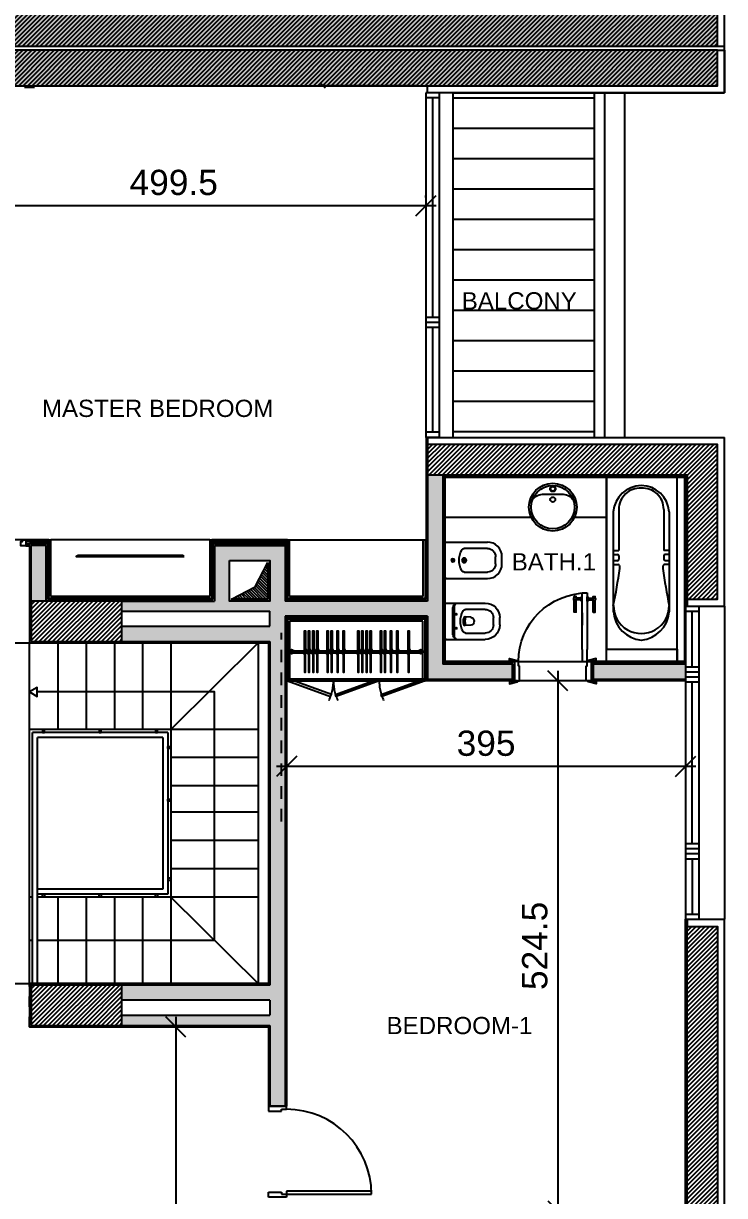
# Model space of a CAD drawing. Extents: x -1.7 to 43, y -165.8 to -101.1.
# Drawn here: x 34.97 to 41.91, y -151.18 to -139.58 of the extents above; entities that cross this region are included whole.
import ezdxf

# ---------------------------------------------------------------- set-up
doc = ezdxf.new("R2010")
doc.units = 0
doc.header["$MEASUREMENT"] = 0
doc.header["$PDMODE"] = 35
doc.header["$PDSIZE"] = 0.3
for name, pattern in [('HIDDEN', [0.375, 0.25, -0.125]), ('HIDDEN2', [0.1875, 0.125, -0.0625]), ('S-2ND-3RD-4-5-6TH$0$HIDDEN2', [0.1875, 0.125, -0.0625])]:
    doc.linetypes.add(name, pattern=pattern)
doc.layers.get('0').update_dxf_attribs({"linetype": 'CONTINUOUS'})
doc.layers.get('DEFPOINTS').update_dxf_attribs({"linetype": 'CONTINUOUS'})
for name, color, linetype in [('04', 4, 'CONTINUOUS'), ('60%', 7, 'CONTINUOUS'), ('A-ALU', 9, 'CONTINUOUS'), ('A-ANNO-DIM', 3, 'CONTINUOUS'), ('A-AREAS', 6, 'CONTINUOUS'), ('A-BALUST', 1, 'CONTINUOUS'), ('A-DOORS', 1, 'CONTINUOUS'), ('A-FC-PROJECTION', 8, 'HIDDEN2'), ('A-FLOR-PFIX', 61, 'CONTINUOUS'), ('A-FLOR-STRS-ARO', 1, 'CONTINUOUS'), ('A-HATCH-CONC', 8, 'CONTINUOUS'), ('A-PLASTER', 8, 'CONTINUOUS'), ('A-PORTE', 1, 'CONTINUOUS'), ('A-PROJ1H', 9, 'HIDDEN2'), ('A-PROJECTION', 9, 'CONTINUOUS'), ('a-revetement', 1, 'CONTINUOUS'), ('A-SANIT', 95, 'CONTINUOUS'), ('A-SECT-TILE', 12, 'CONTINUOUS'), ('a-shaft', 251, 'CONTINUOUS'), ('A-STAIR', 9, 'CONTINUOUS'), ('A-TILES', 137, 'CONTINUOUS'), ('A-WALL', 4, 'CONTINUOUS'), ('areaexe', 2, 'CONTINUOUS'), ('DA-FRN', 2, 'CONTINUOUS'), ('DA-FRN-CLOSET', 1, 'CONTINUOUS'), ('DA-PLAN-HAT', 21, 'CONTINUOUS'), ('DA-SAN', 4, 'CONTINUOUS'), ('HATCH', 8, 'CONTINUOUS'), ('PER-TEXT', 7, 'CONTINUOUS'), ('S-2ND-3RD-4-5-6TH$0$a-joint', 15, 'S-2ND-3RD-4-5-6TH$0$HIDDEN2'), ('S-2ND-3RD-4-5-6TH$0$A-SHAFT 2-3-4-5-6', 8, 'CONTINUOUS'), ('S-2ND-3RD-4-5-6TH$0$A-STR 2-3-4-5-6', 2, 'CONTINUOUS'), ('Sanitary', 4, 'CONTINUOUS'), ('WOOD PANELING', 1, 'CONTINUOUS')]:
    doc.layers.add(name, color=color, linetype=linetype)
doc.styles.add('A100-STEXT', font='ARIAL.TTF', dxfattribs={"height": 0.25})
doc.styles.add('HANA', font='ARIAL.TTF', dxfattribs={"oblique": 10, "height": 0.25})
doc.dimstyles.new('A100-DIM', dxfattribs={"dimtxt": 0.25, "dimasz": 0.2, "dimexe": 0.1, "dimexo": 0.3, "dimgap": 0.1, "dimtad": 1, "dimlfac": 100, "dimrnd": 0.5, "dimdsep": 46, "dimtxsty": 'A100-STEXT', "dimblk1": 'OBLIQUE', "dimblk2": 'OBLIQUE', "dimsah": 1, "dimcen": -0.05, "dimdle": 0.1, "dimclrd": 15, "dimclre": 15, "dimclrt": 256, "dimadec": 0, "dimazin": 0, "dimtfac": 0.28, "dimtix": 1, "dimtmove": 2, "dimatfit": 3, "dimldrblk": 'OBLIQUE', "dimfxl": 0, "dimtolj": 1, "dimarcsym": 0})
pattern_1 = [(45, (6e-11, -162.350143), (-0.022097087, 0.022097087), [])]
pattern_2 = [(45, (6e-11, -162.350143), (-0.022097087, 0.022097087), [])]

# ---------------------------------------------------------------- blocks, each defined once
blk = doc.blocks.new('_OBLIQUE')
at = {"color": 0, "linetype": 'ByBlock'}
blk.add_line((-0.5, -0.5), (0.5, 0.5), dxfattribs=at)
blk = doc.blocks.new('P90E18D')
at = {"layer": 'A-PORTE'}
for p, q in [((0, 0), (0.05, 0)), ((0, -0.18), (0, 0)), ((0.05, 0), (0.05, -0.13)), ((0.9, 0), (0.85, 0)), ((0.85, 0), (0.85, -0.13)), ((0.9, -0.18), (0.9, 0)), ((0.03, -0.18), (0, -0.18)), ((0.06, -0.18), (0.02, -0.18)), ((0.05, -0.13), (0.03, -0.13)), ((0.03, -0.13), (0.03, -0.18)), ((0.03, -0.18), (0.03, -1.02)), ((0.06, -1.02), (0.06, -0.18)), ((0.85, -0.13), (0.87, -0.13)), ((0.87, -0.13), (0.87, -0.18)), ((0.87, -0.18), (0.9, -0.18))]:
    blk.add_line(p, q, dxfattribs=at)
blk.add_arc((0.03, -0.18), 0.84, 270, 360, dxfattribs=at)
blk = doc.blocks.new('bathtub')
at = {"layer": 'A-SANIT'}
for p, q in [((-0.7, 0), (-0.7, 1.7)), ((0, 0), (0, 1.7)), ((-0.631, 1.359), (-0.631, 0.367)), ((-0.576, 1.383), (-0.576, 0.976)), ((-0.132, 1.382), (-0.132, 0.975)), ((-0.078, 1.359), (-0.078, 0.367)), ((-0.631, 0.976), (-0.576, 0.976)), ((-0.631, 0.937), (-0.592, 0.937)), ((-0.078, 0.975), (-0.132, 0.975)), ((-0.078, 0.936), (-0.117, 0.936)), ((-0.631, 0.875), (-0.592, 0.875)), ((-0.631, 0.836), (-0.585, 0.836)), ((-0.576, 0.921), (-0.576, 0.89)), ((-0.132, 0.921), (-0.132, 0.89)), ((-0.078, 0.835), (-0.123, 0.835)), ((-0.078, 0.874), (-0.117, 0.874))]:
    blk.add_line(p, q, dxfattribs=at)
blk.add_lwpolyline([(0, 1.7), (-0.7, 1.7), (-0.7, 0), (0, 0)], close=True, dxfattribs=at)
for centre, radius, start, end in [((-0.35, 1.336), 0.282, 90.8902, 175.4646), ((-0.366, 1.382), 0.21, 86.743, 180), ((-0.357, 1.338), 0.28, 4.283, 89.3622), ((-0.342, 1.382), 0.21, 0, 93.257), ((-0.592, 0.921), 0.0156, 0, 90), ((-0.117, 0.921), 0.0156, 90, 180), ((-0.592, 0.89), 0.0156, 270, 0), ((-0.585, 0.82), 0.0156, 23.3684, 90), ((-0.619, 0.806), 0.0526, 349.51, 23.3684), ((-0.089, 0.805), 0.0526, 156.6316, 190.49), ((-0.123, 0.82), 0.0156, 90, 156.6316), ((-0.117, 0.89), 0.0156, 180, 270), ((-5.562, 1.469), 5.039, 348.0986, 352.3207), ((4.853, 1.469), 5.039, 187.6793, 191.9014), ((-0.354, 0.43), 0.276, 180, 0), ((-0.324, 0.394), 0.307, 185.0523, 264.4541), ((-0.384, 0.394), 0.307, 275.5459, 354.9477)]:
    blk.add_arc(centre, radius, start, end, dxfattribs=at)
blk = doc.blocks.new('A$C45807027')
at = {"layer": 'A-DOORS'}
for p, q in [((0, 0.009), (-0.009, -0.019)), ((-0.009, 0.009), (0, -0.019)), ((0.19, 0.009), (0.199, -0.019)), ((0.199, 0.009), (0.19, -0.019)), ((0.68, 0.02), (0.8, 0.02)), ((0.68, 0), (0.68, 0.019)), ((0.8, -0.003), (0.8, 0.023)), ((0.8, 0.023), (0.805, 0.023)), ((0.815, 0.023), (0.82, 0.023)), ((0.82, -0.003), (0.82, 0.023)), ((0.82, 0.02), (0.834, 0.02)), ((0.835, 0), (0.835, 0.019)), ((0.19, -0.11), (0.19, -0.06)), ((0.19, -0.06), (0.31, -0.06)), ((0.31, -0.11), (0.19, -0.11)), ((0.75, -0.06), (0.31, -0.06)), ((0.31, -0.11), (0.75, -0.11)), ((0.673, -0.06), (0.55, -0.06)), ((0.673, -0.11), (0.55, -0.11)), ((0.68, 0), (0.8, 0)), ((0.87, -0.06), (0.75, -0.06)), ((0.75, -0.11), (0.87, -0.11)), ((0.79, -0.06), (0.79, -0.052)), ((0.79, -0.06), (0.83, -0.06)), ((0.79, -0.11), (0.79, -0.118)), ((0.79, -0.11), (0.83, -0.11)), ((0.792, -0.05), (0.828, -0.05)), ((0.8, -0.003), (0.802, -0.003)), ((0.802, -0.05), (0.802, -0.003)), ((0.817, -0.05), (0.817, -0.003)), ((0.817, -0.003), (0.82, -0.003)), ((0.82, 0), (0.834, 0)), ((0.83, -0.06), (0.83, -0.052)), ((0.83, -0.11), (0.83, -0.118)), ((0.87, -0.11), (0.87, -0.06)), ((0.68, -0.17), (0.68, -0.189)), ((0.68, -0.17), (0.8, -0.17)), ((0.68, -0.19), (0.8, -0.19)), ((0.792, -0.12), (0.828, -0.12)), ((0.8, -0.167), (0.8, -0.193)), ((0.8, -0.167), (0.802, -0.167)), ((0.8, -0.193), (0.805, -0.193)), ((0.802, -0.12), (0.802, -0.167)), ((0.815, -0.193), (0.82, -0.193)), ((0.817, -0.12), (0.817, -0.167)), ((0.817, -0.167), (0.82, -0.167)), ((0.82, -0.167), (0.82, -0.193)), ((0.82, -0.17), (0.834, -0.17)), ((0.82, -0.19), (0.834, -0.19)), ((0.835, -0.17), (0.835, -0.189)), ((0, -0.809), (-0.009, -0.781)), ((-0.009, -0.809), (0, -0.781)), ((0.19, -0.809), (0.199, -0.781)), ((0.199, -0.809), (0.19, -0.781))]:
    blk.add_line(p, q, dxfattribs=at)
at = {"layer": 'A-DOORS', "color": 8}
for p, q in [((0, -0.07), (0, -0.73)), ((0.19, -0.74), (0.19, -0.06))]:
    blk.add_line(p, q, dxfattribs=at)
at = {"layer": 'A-DOORS'}
for points in [[(0, 0.01), (0, 0.025), (-0.01, 0.025), (-0.01, 0.03), (-0.03, 0.03), (-0.01, -0.048, 0.381769), (-0.008, -0.05), (0, -0.05), (0, -0.02), (-0.01, -0.02), (-0.01, 0.01), (0, 0.01)], [(0.19, 0.01), (0.19, 0.025), (0.2, 0.025), (0.2, 0.03), (0.22, 0.03), (0.2, -0.048, -0.381769), (0.198, -0.05), (0.19, -0.05), (0.19, -0.02), (0.2, -0.02), (0.2, 0.01), (0.19, 0.01)], [(0, -0.81), (0, -0.825), (-0.01, -0.825), (-0.01, -0.83), (-0.03, -0.83), (-0.01, -0.752, -0.381769), (-0.008, -0.75), (0, -0.75), (0, -0.78), (-0.01, -0.78), (-0.01, -0.81), (0, -0.81)], [(0.19, -0.81), (0.19, -0.825), (0.2, -0.825), (0.2, -0.83), (0.22, -0.83), (0.2, -0.752, 0.381769), (0.198, -0.75), (0.19, -0.75), (0.19, -0.78), (0.2, -0.78), (0.2, -0.81), (0.19, -0.81)]]:
    blk.add_lwpolyline(points, format="xyb", dxfattribs=at)
for points in [[(0, 0.009), (0, -0.019), (-0.009, -0.019), (-0.009, 0.009)], [(0.19, 0.009), (0.19, -0.019), (0.199, -0.019), (0.199, 0.009)], [(0, -0.809), (0, -0.781), (-0.009, -0.781), (-0.009, -0.809)], [(0.19, -0.809), (0.19, -0.781), (0.199, -0.781), (0.199, -0.809)]]:
    blk.add_lwpolyline(points, close=True, dxfattribs=at)
for points in [[(0, 0), (0.19, 0), (0.19, -0.02), (0, -0.02), (0, 0)], [(0.19, -0.02), (0, -0.02), (0, -0.07), (0.15, -0.07)], [(0.15, -0.07), (0.15, -0.06), (0.19, -0.06), (0.19, -0.02)], [(0.19, -0.78), (0, -0.78), (0, -0.73), (0.15, -0.73)], [(0, -0.8), (0.19, -0.8), (0.19, -0.78), (0, -0.78), (0, -0.8)], [(0.15, -0.73), (0.15, -0.74), (0.19, -0.74), (0.19, -0.78)]]:
    blk.add_lwpolyline(points, dxfattribs=at)
blk.add_arc((0.19, -0.06), 0.68, 270.0254, 359.9746, dxfattribs=at)
at = {"layer": 'A-DOORS', "extrusion": (0, 0, -1)}
for centre, major_axis, start_param, end_param in [((0.68, 0.019), (-0.000354, 0.000354), 5.497787, 7.068583), ((0.68, 0), (0.000354, 0.000354), 2.356194, 3.926991), ((0.81, 0.031), (-0.00642, 0.00642), 3.344077, 4.509904), ((0.834, 0.019), (0.000354, 0.000354), -0.785398, 0.785398), ((0.834, 0), (-0.000354, 0.000354), 2.356194, 3.926991), ((0.792, -0.052), (-0.00141, 0.00141), 5.497787, 7.068583), ((0.81, -0.021), (-0.0138, 0.0138), 0.390607, 1.180189), ((0.828, -0.052), (0.00141, 0.00141), -0.785398, 0.785398), ((0.68, -0.17), (-0.000354, 0.000354), 5.497787, 7.068583), ((0.68, -0.189), (0.000354, 0.000354), 2.356194, 3.926991), ((0.792, -0.118), (-0.00141, 0.00141), 3.926991, 5.497787), ((0.81, -0.149), (-0.0138, 0.0138), 3.5322, 4.321782), ((0.81, -0.201), (-0.00642, 0.00642), 0.202485, 1.368312), ((0.828, -0.118), (-0.00141, 0.00141), 2.356194, 3.926991), ((0.834, -0.17), (0.000354, 0.000354), -0.785398, 0.785398), ((0.834, -0.189), (0.000354, 0.000354), 0.785398, 2.356194)]:
    blk.add_ellipse(centre, major_axis=major_axis, ratio=1, start_param=start_param, end_param=end_param, dxfattribs=at)
blk = doc.blocks.new('A$C5D5B19F3')
at = {"layer": 'A-ALU'}
for p, q in [((38.953, 22.08), (38.953, 18.67)), ((38.953, 22.08), (38.953, 18.67)), ((39.083, 22.08), (38.953, 22.08)), ((39.083, 22.08), (39.083, 18.67)), ((39.083, 22.08), (39.083, 18.67)), ((39.083, 22.03), (38.953, 22.03)), ((39.018, 22.03), (39.018, 19.857)), ((39.083, 19.857), (38.953, 19.857)), ((39.083, 19.807), (38.953, 19.807)), ((39.083, 19.757), (38.953, 19.757)), ((39.018, 19.757), (39.018, 18.72)), ((39.083, 18.72), (38.953, 18.72)), ((39.083, 18.67), (38.953, 18.67)), ((41.523, 17), (41.523, 13.9)), ((41.523, 17), (41.653, 17)), ((41.523, 16.95), (41.653, 16.95)), ((41.588, 16.4), (41.588, 16.95)), ((41.653, 17), (41.653, 13.9)), ((41.523, 16.4), (41.653, 16.4)), ((41.523, 16.35), (41.653, 16.35)), ((41.523, 16.3), (41.653, 16.3)), ((41.523, 16.25), (41.653, 16.25)), ((41.588, 14.65), (41.588, 16.25)), ((41.523, 14.65), (41.653, 14.65)), ((41.523, 14.6), (41.653, 14.6)), ((41.523, 14.55), (41.653, 14.55)), ((41.523, 14.5), (41.653, 14.5)), ((41.588, 14.5), (41.588, 13.95)), ((41.523, 13.95), (41.653, 13.95)), ((41.523, 13.9), (41.653, 13.9))]:
    blk.add_line(p, q, dxfattribs=at)
blk = doc.blocks.new('A$C30242299')
for p, q in [((0, 351), (0, 9)), ((9, 360), (418, 360)), ((188, 297), (418, 297)), ((55, 180), (98, 180)), ((76, 202), (76, 158)), ((167, 180), (210, 180)), ((188, 202), (188, 158)), ((499, 216), (499, 144)), ((418, 63), (188, 63)), ((9, 0), (418, 0))]:
    blk.add_line(p, q)
at = {"elevation": 0}
blk.add_lwpolyline([(418, 360, -0.414214), (562, 216), (562, 144, -0.414214), (418, 0, -0.414214)], format="xyb", dxfattribs=at)
for centre, radius in [((76, 180, 0), 15.8), ((188, 180, 0), 22.5), ((188, 180, 0), 18)]:
    blk.add_circle(centre, radius)
for centre, radius, start, end in [((9, 351, 0), 9, 90, 180), ((353, 180, 0), 215, 151.7006, 208.2994), ((189, 268, 0), 28.7, 91.6893, 151.4242), ((418, 216, 0), 81, 0, 90), ((418, 144, 0), 81, 270, 0), ((9, 9, 0), 9, 180, 270), ((189, 92, 0), 28.7, 208.5758, 268.3107)]:
    blk.add_arc(centre, radius, start, end)
blk = doc.blocks.new('A$C7C304EB7')
for p, q in [((0, 351), (0, 9)), ((9, 360), (396, 360)), ((77, 311), (77, 49)), ((93, 329), (93, 31)), ((97, 250), (120, 250)), ((108, 238), (108, 261)), ((201, 297), (396, 297)), ((108, 122), (108, 99)), ((252, 219), (199, 223)), ((252, 141), (199, 137)), ((286, 183), (286, 177)), ((477, 216), (477, 144)), ((540, 216), (540, 144)), ((97, 110), (120, 110)), ((396, 63), (201, 63)), ((9, 0), (396, 0))]:
    blk.add_line(p, q)
at = {"elevation": 0}
for points in [[(199, 137, -0.395048), (180, 152, -0.074647), (180, 208, -0.395048), (199, 223)], [(201, 137, -0.128466), (201, 223)]]:
    blk.add_lwpolyline(points, format="xyb", dxfattribs=at)
for centre in [(108, 250, 0), (108, 110, 0)]:
    blk.add_circle(centre, 4.5)
for centre, radius, start, end in [((9, 351, 0), 9, 90, 180), ((132, 310, 0), 55, 115.3, 180.5472), ((136, 326, 0), 43.4, 129.4638, 183.1432), ((396, 216, 0), 144, 0, 90), ((366, 180, 0), 215, 151.7006, 208.2994), ((201, 268, 0), 28.7, 91.6893, 151.4242), ((396, 216, 0), 81, 0, 90), ((250, 183, 0), 36, 0, 85.2364), ((250, 177, 0), 36, 274.7636, 0), ((396, 144, 0), 81, 270, 0), ((396, 144, 0), 144, 270, 0), ((9, 9, 0), 9, 180, 270), ((132, 50, 0), 55, 179.4528, 244.7), ((136, 34, 0), 43.4, 176.8568, 230.5362), ((201, 92, 0), 28.7, 208.5758, 268.3107)]:
    blk.add_arc(centre, radius, start, end)
blk = doc.blocks.new('*D228')
at = {"layer": '60%', "color": 15, "lineweight": -2}
for p, q in [((40.258, -145.99), (40.258, -151.435)), ((40.333, -146.09), (40.158, -146.09)), ((40.333, -151.335), (40.158, -151.335))]:
    blk.add_line(p, q, dxfattribs=at)
at = {"layer": 'DEFPOINTS', "color": 0}
for p in [(40.633, -146.09), (40.258, -151.335), (40.633, -151.335)]:
    blk.add_point(p, dxfattribs=at)
at = {"layer": '60%', "color": 15, "lineweight": -2, "xscale": 0.2, "yscale": 0.2, "zscale": 0.2}
for p, rotation in [((40.258, -146.09), 90), ((40.258, -151.335), 270)]:
    blk.add_blockref('_OBLIQUE', p, dxfattribs=dict(at, rotation=rotation))
at = {"layer": '60%', "insert": (40.031, -148.713), "char_height": 0.25, "attachment_point": 5, "rotation": 90, "style": 'A100-STEXT'}
blk.add_mtext('\\A1;524.5', dxfattribs=at)
blk = doc.blocks.new('*D229')
at = {"layer": '60%', "color": 15, "lineweight": -2}
for p, q in [((37.573, -146.4), (37.573, -147.037)), ((41.523, -146.4), (41.523, -147.037)), ((41.623, -146.937), (37.473, -146.937))]:
    blk.add_line(p, q, dxfattribs=at)
at = {"layer": 'DEFPOINTS', "color": 0}
for p in [(37.573, -146.1), (41.523, -146.1), (37.573, -146.937)]:
    blk.add_point(p, dxfattribs=at)
at = {"layer": '60%', "color": 15, "lineweight": -2, "xscale": 0.2, "yscale": 0.2, "zscale": 0.2}
for p, rotation in [((37.573, -146.937), 179.9999999993478), ((41.523, -146.937), 359.9999999993478)]:
    blk.add_blockref('_OBLIQUE', p, dxfattribs=dict(at, rotation=rotation))
at = {"layer": '60%', "insert": (39.548, -146.709), "char_height": 0.25, "attachment_point": 5, "style": 'A100-STEXT'}
blk.add_mtext('\\A1;395', dxfattribs=at)
blk = doc.blocks.new('*D231')
at = {"layer": '60%', "color": 15, "lineweight": -2}
for p, q in [((33.858, -141.387), (39.053, -141.387)), ((33.958, -141.305), (33.958, -141.287)), ((38.953, -141.305), (38.953, -141.287))]:
    blk.add_line(p, q, dxfattribs=at)
at = {"layer": 'DEFPOINTS', "color": 0}
for p in [(38.953, -141.387), (33.958, -141.605), (38.953, -141.605)]:
    blk.add_point(p, dxfattribs=at)
at = {"layer": '60%', "color": 15, "lineweight": -2, "xscale": 0.2, "yscale": 0.2, "zscale": 0.2, "rotation": 180}
blk.add_blockref('_OBLIQUE', (33.958, -141.387), dxfattribs=at)
at = {"layer": '60%', "color": 15, "lineweight": -2, "xscale": 0.2, "yscale": 0.2, "zscale": 0.2}
blk.add_blockref('_OBLIQUE', (38.953, -141.387), dxfattribs=at)
at = {"layer": '60%', "insert": (36.456, -141.159), "char_height": 0.25, "attachment_point": 5, "style": 'A100-STEXT'}
blk.add_mtext('\\A1;499.5', dxfattribs=at)
blk = doc.blocks.new('*D234')
at = {"layer": '60%', "color": 15, "lineweight": -2}
for p, q in [((35.328, -149.515), (36.577, -149.515)), ((36.477, -149.415), (36.477, -154.71)), ((35.328, -154.61), (36.577, -154.61))]:
    blk.add_line(p, q, dxfattribs=at)
at = {"layer": 'DEFPOINTS', "color": 0}
for p in [(35.028, -149.515), (35.028, -154.61), (36.477, -154.61)]:
    blk.add_point(p, dxfattribs=at)
at = {"layer": '60%', "color": 15, "lineweight": -2, "xscale": 0.2, "yscale": 0.2, "zscale": 0.2}
for p, rotation in [((36.477, -149.515), 90), ((36.477, -154.61), 270)]:
    blk.add_blockref('_OBLIQUE', p, dxfattribs=dict(at, rotation=rotation))
at = {"layer": '60%', "insert": (36.249, -152.063), "char_height": 0.25, "attachment_point": 5, "rotation": 90, "style": 'A100-STEXT'}
blk.add_mtext('\\A1;509.5', dxfattribs=at)

msp = doc.modelspace()

# ---------------------------------------------------------------- hatches: boundary and pattern name
at = {"layer": 'A-HATCH-CONC'}
h = msp.add_hatch(dxfattribs=at)
h.set_pattern_fill('ANSI31', color=256, scale=0.25, style=0)
h.set_pattern_definition(pattern_1)
h.paths.add_polyline_path([(41.83837, -139.41014), (26.70837, -139.41014), (26.70837, -139.74014), (28.46837, -139.74014), (28.46837, -139.81014), (41.83837, -139.81014)])
h = msp.add_hatch(dxfattribs=at)
h.set_pattern_fill('ANSI31', color=256, scale=0.25, style=0)
h.set_pattern_definition(pattern_2)
h.paths.add_polyline_path([(41.83837, -139.41014), (26.70837, -139.41014), (26.70837, -139.74014), (28.46837, -139.74014), (28.46837, -139.81014), (41.83837, -139.81014)])
h = msp.add_hatch(dxfattribs=at)
h.set_pattern_fill('ANSI31', color=256, scale=0.25, style=0)
h.set_pattern_definition(pattern_1)
h.paths.add_polyline_path([(41.83837, -139.85014), (28.46837, -139.85014), (28.46837, -140.20014), (41.83837, -140.20014)])
h = msp.add_hatch(dxfattribs=at)
h.set_pattern_fill('ANSI31', color=256, scale=0.25, style=0)
h.set_pattern_definition(pattern_1)
h.paths.add_polyline_path([(41.83837, -139.85014), (28.46837, -139.85014), (28.46837, -140.20014), (41.83837, -140.20014)])
h = msp.add_hatch(dxfattribs=at)
h.set_pattern_fill('ANSI31', color=256, scale=0.25, style=0)
h.set_pattern_definition(pattern_2)
h.paths.add_polyline_path([(41.83837, -139.85014), (28.46837, -139.85014), (28.46837, -140.20014), (41.83837, -140.20014)])
h = msp.add_hatch(dxfattribs=at)
h.set_pattern_fill('ANSI31', color=256, scale=0.25, style=0)
h.set_pattern_definition(pattern_2)
h.paths.add_polyline_path([(41.83837, -143.75014), (38.96837, -143.75014), (38.96837, -144.05014), (40.25837, -144.05014), (40.25837, -144.05014), (40.35837, -144.05014), (41.53837, -144.05014), (41.53837, -145.28014), (41.83837, -145.28014)])
h = msp.add_hatch(dxfattribs=at)
h.set_pattern_fill('ANSI31', color=256, scale=0.25, style=0)
h.set_pattern_definition(pattern_2)
h.paths.add_polyline_path([(35.94337, -145.30014), (35.04337, -145.30014), (35.04337, -145.70014), (35.94337, -145.70014)])
h = msp.add_hatch(dxfattribs=at)
h.set_pattern_fill('ANSI31', color=256, scale=0.25, style=0)
h.set_pattern_definition(pattern_2)
h.paths.add_polyline_path([(41.83837, -148.52014), (41.53837, -148.52014), (41.53837, -151.48014), (41.83837, -151.48014)])
h = msp.add_hatch(dxfattribs=at)
h.set_pattern_fill('ANSI31', color=256, scale=0.25, style=0)
h.set_pattern_definition(pattern_2)
h.paths.add_polyline_path([(35.94337, -149.10014), (35.04337, -149.10014), (35.04337, -149.50014), (35.94337, -149.50014)])
at = {"layer": 'a-shaft'}
h = msp.add_hatch(dxfattribs=at)
h.set_pattern_fill('_USER,_O', color=256, scale=0.02, angle=315, pattern_type=0)
h.set_pattern_definition([(315, (-338376.906732, -23905.72186), (0.0141421356237, 0.0141421356237), [])])
h.paths.add_polyline_path([(37.26089, -145.15818), (37.02837, -145.28014), (37.38837, -145.28014), (37.38837, -144.92014)])
at = {"layer": 'A-TILES'}
h = msp.add_hatch(dxfattribs=at)
h.set_pattern_fill('_USER', color=256, scale=0.3, style=0, pattern_type=0)
h.set_pattern_definition([(0, (-338376.54673, -23905.72186), (0, 0.3), [])])
h.paths.add_polyline_path([(40.61837, -140.15014), (39.21837, -140.15014), (39.21837, -143.75014), (40.05837, -143.75014), (40.61837, -143.75014)])
at = {"layer": 'DA-PLAN-HAT'}
h = msp.add_hatch(color=256, dxfattribs=at)
h.paths.add_polyline_path([(37.40837, -145.30014), (37.00837, -145.30014), (37.00837, -144.90014), (37.40837, -144.90014)], flags=16)
h.paths.add_polyline_path([(39.80837, -146.07514), (39.80837, -145.92514), (39.11837, -145.92514), (39.11837, -144.05014), (38.96837, -144.05014), (38.96837, -145.30014), (37.55837, -145.30014), (37.55837, -144.75014), (36.85837, -144.75014), (36.85837, -145.30014), (35.94337, -145.30014), (35.94337, -145.40014), (37.40837, -145.40014), (37.40837, -145.55014), (35.94337, -145.55014), (35.94337, -145.70014), (37.40837, -145.70014), (37.40837, -146.70014), (37.55837, -146.55014), (37.55837, -145.45014), (38.96837, -145.45014), (38.96837, -146.07514)])
for points in [[(35.19337, -144.75014), (35.04337, -144.75014), (35.04337, -145.30014), (35.19337, -145.30014)], [(41.52337, -145.92514), (40.60837, -145.92514), (40.60837, -146.07514), (41.52337, -146.07514)], [(37.55837, -146.55014), (37.40837, -146.70014), (37.40837, -149.10014), (35.94337, -149.10014), (35.94337, -149.25014), (37.40837, -149.25014), (37.40837, -149.40014), (35.94337, -149.40014), (35.94337, -149.50014), (37.40837, -149.50014), (37.40837, -150.30014), (37.55837, -150.30014)]]:
    msp.add_hatch(color=256, dxfattribs=at).paths.add_polyline_path(points)
at = {"layer": 'HATCH'}
for points in [[(41.83837, -139.41014), (26.70837, -139.41014), (26.70837, -139.74014), (28.46837, -139.74014), (28.46837, -139.81014), (41.83837, -139.81014)], [(41.83837, -139.85014), (28.46837, -139.85014), (28.46837, -140.20014), (41.83837, -140.20014)]]:
    msp.add_hatch(color=256, dxfattribs=at).paths.add_polyline_path(points)

# ---------------------------------------------------------------- linework, layer by layer
at = {"layer": '04'}
msp.add_line((34.97837, -140.21514), (35.07837, -140.21514), dxfattribs=at)
at = {"layer": 'A-ALU'}
for p, q in [((39.08337, -140.27014), (38.95337, -140.27014)), ((39.08337, -140.32015), (38.95337, -140.32015)), ((39.21837, -140.27014), (39.21837, -143.68014))]:
    msp.add_line(p, q, dxfattribs=at)
at = {"layer": 'A-ANNO-DIM', "color": 35}
msp.add_line((38.86837, -140.20014), (37.88286, -140.20014), dxfattribs=at)
at = {"layer": 'A-AREAS'}
for p, q in [((41.90837, -139.81014), (41.90837, -139.44014)), ((26.63837, -139.81014), (41.90837, -139.81014))]:
    msp.add_line(p, q, dxfattribs=at)
at = {"layer": 'A-BALUST'}
for p, q in [((40.61837, -140.27014), (40.61837, -143.68014)), ((40.71837, -140.27014), (40.71837, -143.68014))]:
    msp.add_line(p, q, dxfattribs=at)
at = {"layer": 'A-FC-PROJECTION', "ltscale": 0.5}
for p, q in [((35.02837, -149.51514), (35.02837, -149.08514)), ((35.02837, -149.08514), (35.22837, -149.08514)), ((37.39337, -149.51514), (35.02837, -149.51514))]:
    msp.add_line(p, q, dxfattribs=at)
at = {"layer": 'A-FLOR-PFIX'}
msp.add_lwpolyline([(41.43837, -145.35014), (41.43837, -144.07514), (41.51337, -144.07514), (41.51337, -145.35014)], dxfattribs=at)
at = {"layer": 'A-FLOR-STRS-ARO'}
msp.add_line((35.02837, -149.08514), (35.02837, -145.71514), dxfattribs=at)
msp.add_lwpolyline([(35.02837, -146.20014), (35.10337, -146.24344), (35.10337, -146.15684)], close=True, dxfattribs=at)
for points in [[(36.86087, -147.3412), (36.86087, -146.20014), (35.10337, -146.20014)], [(35.10837, -148.65764), (36.86087, -148.65764), (36.86087, -147.3412)], [(35.02837, -148.65764), (35.05837, -148.65764)]]:
    msp.add_lwpolyline(points, dxfattribs=at)
at = {"layer": 'A-PLASTER'}
for p, q in [((38.96837, -143.68014), (38.95337, -143.68014)), ((38.95337, -143.68014), (38.95337, -145.28514)), ((35.20837, -144.73514), (35.02837, -144.73514)), ((35.20837, -145.28514), (35.20837, -144.73514)), ((37.57337, -144.73514), (36.84337, -144.73514)), ((36.84337, -144.73514), (36.84337, -145.28514)), ((37.57337, -145.28514), (37.57337, -144.73514)), ((36.84337, -145.28514), (35.20837, -145.28514)), ((38.95337, -145.28514), (37.57337, -145.28514))]:
    msp.add_line(p, q, dxfattribs=at)
for points in [[(35.02837, -144.73514), (35.02837, -145.71514), (37.39337, -145.71514), (37.39337, -149.08514), (35.02837, -149.08514), (35.02837, -149.51514), (37.39337, -149.51514), (37.39337, -150.30014)], [(39.80837, -146.09014), (38.95337, -146.09014), (38.95337, -145.46514), (37.57337, -145.46514), (37.57337, -150.30014)], [(41.52337, -146.09014), (40.60837, -146.09014)], [(41.46837, -151.35014), (41.46837, -151.33514), (41.52337, -151.33514), (41.52337, -148.45014)]]:
    msp.add_lwpolyline(points, dxfattribs=at)
at = {"layer": 'A-PROJ1H'}
msp.add_line((37.52128, -147.48169), (37.52128, -145.61514), dxfattribs=at)
at = {"layer": 'A-PROJ1H', "linetype": 'ByBlock', "ltscale": 500}
for p, q in [((35.30837, -145.71514), (35.30837, -146.57014)), ((35.58837, -145.71514), (35.58837, -146.57014)), ((35.86837, -145.71514), (35.86837, -146.57014)), ((36.14837, -145.71514), (36.14837, -146.57014)), ((36.42837, -145.71514), (36.42837, -149.10014)), ((36.42837, -146.57014), (37.29337, -145.71514)), ((37.29337, -145.71514), (37.29337, -147.13014)), ((37.29337, -146.57014), (35.02837, -146.57014)), ((35.05837, -149.08514), (35.05837, -146.60014)), ((36.39837, -146.60014), (35.05837, -146.60014)), ((36.39837, -146.60014), (36.39837, -148.20014)), ((35.10837, -149.08514), (35.10837, -146.65014)), ((36.34837, -146.65014), (35.10837, -146.65014)), ((36.34837, -146.65014), (36.34837, -148.15014)), ((37.29337, -146.85014), (36.42837, -146.85014)), ((37.29337, -147.13014), (36.42837, -147.13014)), ((37.29337, -147.13014), (37.29337, -149.08514)), ((37.29337, -147.39014), (36.42837, -147.39014)), ((37.29337, -147.67014), (36.42837, -147.67014)), ((37.29337, -147.95014), (36.42837, -147.95014)), ((35.05837, -148.23014), (35.02837, -148.23014)), ((36.34837, -148.15014), (35.10837, -148.15014)), ((36.39837, -148.20014), (35.10837, -148.20014)), ((37.29337, -148.23014), (35.10837, -148.23014)), ((35.30837, -148.23014), (35.30837, -149.08514)), ((35.58837, -148.23014), (35.58837, -149.08514)), ((35.86837, -148.23014), (35.86837, -149.08514)), ((36.14837, -148.23014), (36.14837, -149.08514)), ((36.42837, -148.23014), (37.29337, -149.08514))]:
    msp.add_line(p, q, dxfattribs=at)
for points in [[(35.15643, -146.57014), (35.15643, -146.60014), (35.17643, -146.60014), (35.17643, -146.57014)], [(35.71643, -146.57014), (35.71643, -146.60014), (35.73643, -146.60014), (35.73643, -146.57014)], [(36.27643, -146.57014), (36.27643, -146.60014), (36.29643, -146.60014), (36.29643, -146.57014)], [(36.42837, -146.75864), (36.39837, -146.75864), (36.39837, -146.73864), (36.42837, -146.73864)], [(36.42837, -147.28208), (36.39837, -147.28208), (36.39837, -147.26208), (36.42837, -147.26208)], [(36.42837, -148.04165), (36.39837, -148.04165), (36.39837, -148.06165), (36.42837, -148.06165)], [(35.15643, -148.23014), (35.15643, -148.20014), (35.17643, -148.20014), (35.17643, -148.23014)], [(35.71643, -148.23014), (35.71643, -148.20014), (35.73643, -148.20014), (35.73643, -148.23014)], [(36.27643, -148.23014), (36.27643, -148.20014), (36.29643, -148.20014), (36.29643, -148.23014)]]:
    msp.add_lwpolyline(points, close=True, dxfattribs=at)
at = {"layer": 'A-PROJECTION'}
for p, q in [((40.91837, -140.27014), (40.91837, -143.68014)), ((41.90837, -145.35014), (41.90837, -148.45014))]:
    msp.add_line(p, q, dxfattribs=at)
at = {"layer": 'a-revetement'}
for p, q in [((41.90837, -139.85014), (41.90837, -138.01014)), ((41.83837, -139.81014), (41.90837, -139.81014)), ((41.83837, -139.81014), (41.90837, -139.81014)), ((41.83837, -139.81014), (41.90837, -139.81014)), ((41.83837, -139.85014), (41.90837, -139.85014)), ((41.83837, -139.85014), (41.90837, -139.85014)), ((41.83837, -139.85014), (41.90837, -139.85014)), ((41.90837, -139.85014), (41.90837, -140.27014)), ((41.90837, -139.85014), (41.90837, -140.27014)), ((41.90837, -139.85014), (41.90837, -140.27014)), ((38.96837, -140.27014), (38.96837, -140.20014)), ((38.96837, -140.27014), (38.96837, -140.20014)), ((38.96837, -140.27014), (38.96837, -140.20014)), ((41.90837, -140.27014), (38.96837, -140.27014)), ((41.90837, -140.27014), (38.96837, -140.27014)), ((41.90837, -140.27014), (38.96837, -140.27014)), ((38.96837, -143.68014), (41.90837, -143.68014)), ((38.96837, -143.68014), (38.96837, -143.75014)), ((41.90837, -145.35014), (41.90837, -143.68014)), ((41.53837, -145.28014), (41.53837, -145.35014)), ((41.53837, -145.35014), (41.90837, -145.35014)), ((41.53837, -148.45014), (41.90837, -148.45014)), ((41.53837, -148.45014), (41.53837, -148.52014)), ((41.90837, -151.55014), (41.90837, -148.45014))]:
    msp.add_line(p, q, dxfattribs=at)
at = {"layer": 'A-SECT-TILE'}
for points in [[(39.80837, -145.91014), (39.13337, -145.91014), (39.13337, -144.06514), (41.52337, -144.06514), (41.52337, -145.35014), (41.53837, -145.35014)], [(39.80837, -145.90014), (39.14337, -145.90014), (39.14337, -144.07514), (41.51337, -144.07514), (41.51337, -145.35014)], [(41.51337, -145.90014), (40.60837, -145.90014)], [(41.51337, -145.91014), (40.60837, -145.91014)]]:
    msp.add_lwpolyline(points, dxfattribs=at)
at = {"layer": 'a-shaft'}
msp.add_lwpolyline([(37.38837, -144.92014), (37.38837, -145.28014), (37.02837, -145.28014), (37.26089, -145.15818), (37.38837, -144.92014)], dxfattribs=at)
at = {"layer": 'A-STAIR'}
msp.add_line((35.84837, -145.70014), (37.40837, -145.70014), dxfattribs=at)
msp.add_lwpolyline([(37.40837, -149.10014), (35.89837, -149.10014)], dxfattribs=at)
at = {"layer": 'A-TILES'}
for p, q in [((39.21837, -140.32186), (40.61837, -140.32186)), ((33.95837, -145.71514), (35.02837, -145.71514)), ((33.95837, -149.08514), (35.02837, -149.08514))]:
    msp.add_line(p, q, dxfattribs=at)
at = {"layer": 'A-WALL'}
for p, q in [((38.96837, -144.05014), (38.96837, -145.30014)), ((39.11837, -144.05014), (39.11837, -145.92514)), ((35.19337, -144.75014), (35.04337, -144.75014)), ((35.04337, -145.30014), (35.04337, -144.75014)), ((35.19337, -145.30014), (35.19337, -144.75014)), ((36.85837, -144.75014), (37.55837, -144.75014)), ((36.85837, -144.75014), (36.85837, -145.30014)), ((37.55837, -144.75014), (37.55837, -145.30014)), ((35.94337, -145.30014), (36.85837, -145.30014)), ((38.96837, -145.30014), (37.55837, -145.30014)), ((35.94337, -145.40014), (37.40837, -145.40014)), ((37.40837, -145.55014), (37.40837, -145.40014)), ((37.55837, -145.45014), (37.55837, -150.30014)), ((38.96837, -145.45014), (37.55837, -145.45014)), ((38.96837, -145.45014), (38.96837, -146.07514)), ((35.94337, -145.55014), (37.40837, -145.55014)), ((35.94337, -145.70014), (37.40837, -145.70014)), ((37.40837, -145.70014), (37.40837, -149.10014)), ((39.80837, -145.92514), (39.11837, -145.92514)), ((39.75837, -145.92514), (39.61837, -145.92514)), ((39.80837, -145.92514), (39.80837, -146.07514)), ((40.60837, -145.92514), (40.60837, -146.07514)), ((41.52337, -145.92514), (40.60837, -145.92514)), ((41.52337, -145.92514), (41.52337, -146.07514)), ((39.80837, -146.07514), (38.96837, -146.07514)), ((39.75837, -146.07514), (39.46837, -146.07514)), ((41.52337, -146.07514), (40.60837, -146.07514)), ((37.40837, -149.10014), (35.94337, -149.10014)), ((37.40837, -149.25014), (35.94337, -149.25014)), ((37.40837, -149.25014), (37.40837, -149.40014)), ((35.94337, -149.40014), (37.40837, -149.40014)), ((35.94337, -149.50014), (37.40837, -149.50014)), ((37.40837, -149.50014), (37.40837, -150.30014)), ((37.40837, -150.30014), (37.55837, -150.30014))]:
    msp.add_line(p, q, dxfattribs=at)
for points in [[(41.83837, -139.41014), (26.70837, -139.41014), (26.70837, -139.74014), (28.46837, -139.74014), (28.46837, -139.81014), (41.83837, -139.81014)], [(28.46837, -140.20014), (41.83837, -140.20014), (41.83837, -139.85014), (28.46837, -139.85014)], [(37.00837, -144.90014), (37.40837, -144.90014), (37.40837, -145.30014), (37.00837, -145.30014)]]:
    msp.add_lwpolyline(points, close=True, dxfattribs=at)
at = {"layer": 'areaexe'}
for p, q in [((41.90837, -140.27014), (41.90837, -138.01014)), ((39.21837, -140.27014), (41.90837, -140.27014))]:
    msp.add_line(p, q, dxfattribs=at)
at = {"layer": 'DA-FRN', "color": 251}
msp.add_lwpolyline([(36.55987, -144.85973), (36.54187, -144.85073), (35.50987, -144.85073), (35.49187, -144.85973), (36.55987, -144.85973)], dxfattribs=at)
at = {"layer": 'DA-FRN-CLOSET', "color": 8}
for p, q in [((37.64069, -145.79145, 0), (38.88605, -145.79145, 0)), ((37.7584, -145.79995), (37.75183, -145.79995, 0)), ((37.75512, -145.80323), (37.75512, -145.79667, 0)), ((37.79823, -145.79995), (37.79167, -145.79995, 0)), ((37.79495, -145.80323), (37.79495, -145.79667, 0)), ((37.84096, -145.79995), (37.8344, -145.79995, 0)), ((37.83768, -145.80323), (37.83768, -145.79667, 0)), ((37.8808, -145.79995), (37.87423, -145.79995, 0)), ((37.87751, -145.80323), (37.87751, -145.79667, 0)), ((37.98256, -145.79995), (37.976, -145.79995, 0)), ((37.97928, -145.80323), (37.97928, -145.79667, 0)), ((38.02239, -145.79995), (38.01583, -145.79995, 0)), ((38.01911, -145.80323), (38.01911, -145.79667, 0)), ((38.08128, -145.79995), (38.07472, -145.79995, 0)), ((38.078, -145.80323), (38.078, -145.79667, 0)), ((38.14246, -145.79995), (38.1359, -145.79995, 0)), ((38.13918, -145.80323), (38.13918, -145.79667, 0)), ((38.28727, -145.79995), (38.28071, -145.79995, 0)), ((38.28399, -145.80323), (38.28399, -145.79667, 0)), ((38.3271, -145.79995), (38.32054, -145.79995, 0)), ((38.32382, -145.80323), (38.32382, -145.79667, 0)), ((38.36983, -145.79995), (38.36327, -145.79995, 0)), ((38.36655, -145.80323), (38.36655, -145.79667, 0)), ((38.40967, -145.79995), (38.40311, -145.79995, 0)), ((38.40639, -145.80323), (38.40639, -145.79667, 0)), ((38.51143, -145.79995), (38.50487, -145.79995, 0)), ((38.50815, -145.80323), (38.50815, -145.79667, 0)), ((38.55126, -145.79995), (38.5447, -145.79995, 0)), ((38.54798, -145.80323), (38.54798, -145.79667, 0)), ((38.61015, -145.79995), (38.60359, -145.79995, 0)), ((38.60687, -145.80323), (38.60687, -145.79667, 0)), ((38.67133, -145.79995), (38.66477, -145.79995, 0)), ((38.66805, -145.80323), (38.66805, -145.79667, 0)), ((38.78598, -145.79995), (38.77942, -145.79995, 0)), ((38.7827, -145.80323), (38.7827, -145.79667, 0)), ((37.64069, -145.81145, 0), (38.88605, -145.81145, 0))]:
    msp.add_line(p, q, dxfattribs=at)
for points in [[(37.75012, -145.79495), (37.75012, -145.59495), (37.76012, -145.59495), (37.76012, -145.77869)], [(37.78995, -145.79495), (37.78995, -145.59495), (37.79995, -145.59495), (37.79995, -145.77869)], [(37.83268, -145.79495), (37.83268, -145.59495), (37.84268, -145.59495), (37.84268, -145.77869)], [(37.87251, -145.79495), (37.87251, -145.59495), (37.88251, -145.59495), (37.88251, -145.77869)], [(37.97428, -145.79495), (37.97428, -145.59495), (37.98428, -145.59495), (37.98428, -145.77869)], [(38.01411, -145.79495), (38.01411, -145.59495), (38.02411, -145.59495), (38.02411, -145.77869)], [(38.073, -145.79495), (38.073, -145.59495), (38.083, -145.59495), (38.083, -145.77869)], [(38.13418, -145.79495), (38.13418, -145.59495), (38.14418, -145.59495), (38.14418, -145.77869)], [(38.27899, -145.79495), (38.27899, -145.59495), (38.28899, -145.59495), (38.28899, -145.77869)], [(38.31882, -145.79495), (38.31882, -145.59495), (38.32882, -145.59495), (38.32882, -145.77869)], [(38.36155, -145.79495), (38.36155, -145.59495), (38.37155, -145.59495), (38.37155, -145.77869)], [(38.40139, -145.79495), (38.40139, -145.59495), (38.41139, -145.59495), (38.41139, -145.77869)], [(38.50315, -145.79495), (38.50315, -145.59495), (38.51315, -145.59495), (38.51315, -145.77869)], [(38.54298, -145.79495), (38.54298, -145.59495), (38.55298, -145.59495), (38.55298, -145.77869)], [(38.60187, -145.79495), (38.60187, -145.59495), (38.61187, -145.59495), (38.61187, -145.77869)], [(38.66305, -145.79495), (38.66305, -145.59495), (38.67305, -145.59495), (38.67305, -145.77869)], [(38.7777, -145.79495), (38.7777, -145.59495), (38.7877, -145.59495), (38.7877, -145.77869)], [(37.75012, -145.82121), (37.75012, -146.00495), (37.76012, -146.00495), (37.76012, -145.80495)], [(37.78995, -145.82121), (37.78995, -146.00495), (37.79995, -146.00495), (37.79995, -145.80495)], [(37.83268, -145.82121), (37.83268, -146.00495), (37.84268, -146.00495), (37.84268, -145.80495)], [(37.87251, -145.82121), (37.87251, -146.00495), (37.88251, -146.00495), (37.88251, -145.80495)], [(37.97428, -145.82121), (37.97428, -146.00495), (37.98428, -146.00495), (37.98428, -145.80495)], [(38.01411, -145.82121), (38.01411, -146.00495), (38.02411, -146.00495), (38.02411, -145.80495)], [(38.073, -145.82121), (38.073, -146.00495), (38.083, -146.00495), (38.083, -145.80495)], [(38.13418, -145.82121), (38.13418, -146.00495), (38.14418, -146.00495), (38.14418, -145.80495)], [(38.27899, -145.82121), (38.27899, -146.00495), (38.28899, -146.00495), (38.28899, -145.80495)], [(38.31882, -145.82121), (38.31882, -146.00495), (38.32882, -146.00495), (38.32882, -145.80495)], [(38.36155, -145.82121), (38.36155, -146.00495), (38.37155, -146.00495), (38.37155, -145.80495)], [(38.40139, -145.82121), (38.40139, -146.00495), (38.41139, -146.00495), (38.41139, -145.80495)], [(38.50315, -145.82121), (38.50315, -146.00495), (38.51315, -146.00495), (38.51315, -145.80495)], [(38.54298, -145.82121), (38.54298, -146.00495), (38.55298, -146.00495), (38.55298, -145.80495)], [(38.60187, -145.82121), (38.60187, -146.00495), (38.61187, -146.00495), (38.61187, -145.80495)], [(38.66305, -145.82121), (38.66305, -146.00495), (38.67305, -146.00495), (38.67305, -145.80495)], [(38.7777, -145.82121), (38.7777, -146.00495), (38.7877, -146.00495), (38.7877, -145.80495)]]:
    msp.add_lwpolyline(points, dxfattribs=at)
for points in [[(37.76133, -145.77555), (37.76692, -145.77771), (37.7489, -145.82435), (37.74331, -145.82219)], [(37.80116, -145.77555), (37.80676, -145.77771), (37.78874, -145.82435), (37.78314, -145.82219)], [(37.84389, -145.77555), (37.84949, -145.77771), (37.83147, -145.82435), (37.82587, -145.82219)], [(37.88373, -145.77555), (37.88932, -145.77771), (37.8713, -145.82435), (37.86571, -145.82219)], [(37.98549, -145.77555), (37.99109, -145.77771), (37.97307, -145.82435), (37.96747, -145.82219)], [(38.02532, -145.77555), (38.03092, -145.77771), (38.0129, -145.82435), (38.0073, -145.82219)], [(38.08421, -145.77555), (38.08981, -145.77771), (38.07179, -145.82435), (38.06619, -145.82219)], [(38.1454, -145.77555), (38.15099, -145.77771), (38.13297, -145.82435), (38.12737, -145.82219)], [(38.2902, -145.77555), (38.29579, -145.77771), (38.27777, -145.82435), (38.27218, -145.82219)], [(38.33003, -145.77555), (38.33563, -145.77771), (38.31761, -145.82435), (38.31201, -145.82219)], [(38.37276, -145.77555), (38.37836, -145.77771), (38.36034, -145.82435), (38.35474, -145.82219)], [(38.4126, -145.77555), (38.41819, -145.77771), (38.40017, -145.82435), (38.39458, -145.82219)], [(38.51436, -145.77555), (38.51996, -145.77771), (38.50194, -145.82435), (38.49634, -145.82219)], [(38.5542, -145.77555), (38.55979, -145.77771), (38.54177, -145.82435), (38.53617, -145.82219)], [(38.61308, -145.77555), (38.61868, -145.77771), (38.60066, -145.82435), (38.59506, -145.82219)], [(38.67427, -145.77555), (38.67986, -145.77771), (38.66184, -145.82435), (38.65625, -145.82219)], [(38.78891, -145.77555), (38.79451, -145.77771), (38.77649, -145.82435), (38.77089, -145.82219)]]:
    msp.add_lwpolyline(points, close=True, dxfattribs=at)
for centre, radius in [((37.62337, -145.80145), 0.02), ((37.62337, -145.80145), 0.005), ((38.90337, -145.80145), 0.02), ((38.90337, -145.80145), 0.005)]:
    msp.add_circle(centre, radius, dxfattribs=at)
for centre, start, end in [((37.74487, -145.79995), 4.0535, 43.602819), ((37.76537, -145.79995), 184.0535, 223.602819), ((37.7847, -145.79995), 4.0535, 43.602819), ((37.8052, -145.79995), 184.0535, 223.602819), ((37.82743, -145.79995), 4.0535, 43.602819), ((37.84793, -145.79995), 184.0535, 223.602819), ((37.86726, -145.79995), 4.0535, 43.602819), ((37.88776, -145.79995), 184.0535, 223.602819), ((37.96903, -145.79995), 4.0535, 43.602819), ((37.98953, -145.79995), 184.0535, 223.602819), ((38.00886, -145.79995), 4.0535, 43.602819), ((38.02936, -145.79995), 184.0535, 223.602819), ((38.06775, -145.79995), 4.0535, 43.602819), ((38.08825, -145.79995), 184.0535, 223.602819), ((38.12893, -145.79995), 4.0535, 43.602819), ((38.14943, -145.79995), 184.0535, 223.602819), ((38.27374, -145.79995), 4.0535, 43.602819), ((38.29424, -145.79995), 184.0535, 223.602819), ((38.31357, -145.79995), 4.0535, 43.602819), ((38.33407, -145.79995), 184.0535, 223.602819), ((38.3563, -145.79995), 4.0535, 43.602819), ((38.3768, -145.79995), 184.0535, 223.602819), ((38.39614, -145.79995), 4.0535, 43.602819), ((38.41664, -145.79995), 184.0535, 223.602819), ((38.4979, -145.79995), 4.0535, 43.602819), ((38.5184, -145.79995), 184.0535, 223.602819), ((38.53773, -145.79995), 4.0535, 43.602819), ((38.55823, -145.79995), 184.0535, 223.602819), ((38.59662, -145.79995), 4.0535, 43.602819), ((38.61712, -145.79995), 184.0535, 223.602819), ((38.6578, -145.79995), 4.0535, 43.602819), ((38.6783, -145.79995), 184.0535, 223.602819), ((38.77245, -145.79995), 4.0535, 43.602819), ((38.79295, -145.79995), 184.0535, 223.602819)]:
    msp.add_arc(centre, 0.00725, start, end, dxfattribs=at)
at = {"layer": 'DA-SAN'}
for p, q in [((39.14337, -144.47118), (39.99405, -144.47118)), ((40.42268, -144.47118), (40.73837, -144.47119))]:
    msp.add_line(p, q, dxfattribs=at)
for points in [[(41.43837, -144.07514), (41.51337, -144.07514), (41.51337, -145.90014), (41.43837, -145.90014)], [(40.73837, -145.77514), (41.43837, -145.77514), (41.43837, -145.90014), (40.73837, -145.90014)]]:
    msp.add_lwpolyline(points, close=True, dxfattribs=at)
at = {"layer": 'S-2ND-3RD-4-5-6TH$0$a-joint'}
for p, q in [((38.96837, -139.81014), (40.70837, -139.81014)), ((38.96837, -139.81014), (40.70837, -139.81014)), ((38.96837, -139.81014), (40.70837, -139.81014)), ((40.70837, -139.85014), (38.96837, -139.85014)), ((40.70837, -139.85014), (38.96837, -139.85014)), ((40.70837, -139.85014), (38.96837, -139.85014))]:
    msp.add_line(p, q, dxfattribs=at)
at = {"layer": 'S-2ND-3RD-4-5-6TH$0$A-SHAFT 2-3-4-5-6'}
msp.add_lwpolyline([(37.00837, -144.90014), (37.40837, -144.90014), (37.40837, -145.30014), (37.00837, -145.30014)], close=True, dxfattribs=at)
at = {"layer": 'S-2ND-3RD-4-5-6TH$0$A-STR 2-3-4-5-6'}
msp.add_line((28.46837, -140.20014), (41.83837, -140.20014), dxfattribs=at)
for points in [[(41.83837, -139.41014), (26.70837, -139.41014), (26.70837, -139.74014), (28.46837, -139.74014), (28.46837, -139.81014), (41.83837, -139.81014)], [(41.83837, -139.41014), (26.70837, -139.41014), (26.70837, -139.74014), (28.46837, -139.74014), (28.46837, -139.81014), (41.83837, -139.81014)], [(28.46837, -140.20014), (41.83837, -140.20014), (41.83837, -139.85014), (28.46837, -139.85014)], [(28.46837, -140.20014), (41.83837, -140.20014), (41.83837, -139.85014), (28.46837, -139.85014)], [(41.53837, -145.28014), (41.83837, -145.28014), (41.83837, -143.75014), (38.96837, -143.75014), (38.96837, -144.05014), (41.53837, -144.05014)], [(35.04337, -145.70014), (35.94337, -145.70014), (35.94337, -145.30014), (35.04337, -145.30014)], [(35.04337, -145.70014), (35.94337, -145.70014), (35.94337, -145.30014), (35.04337, -145.30014)], [(41.53837, -148.52014), (41.83837, -148.52014), (41.83837, -151.48014), (41.53837, -151.48014)], [(35.04337, -149.50014), (35.94337, -149.50014), (35.94337, -149.10014), (35.04337, -149.10014)], [(35.04337, -149.50014), (35.94337, -149.50014), (35.94337, -149.10014), (35.04337, -149.10014)]]:
    msp.add_lwpolyline(points, close=True, dxfattribs=at)
at = {"layer": 'Sanitary'}
msp.add_line((40.29923, -144.24468), (40.11751, -144.24468), dxfattribs=at)
for centre, radius in [((40.20837, -144.37118), 0.2365), ((40.20837, -144.37118), 0.2145), ((40.20837, -144.29548), 0.02475)]:
    msp.add_circle(centre, radius, dxfattribs=at)
at = {"layer": 'Sanitary', "color": 5}
for radius in [0.0275, 0.022]:
    msp.add_circle((40.20837, -144.18971), radius, dxfattribs=at)
at = {"layer": 'Sanitary'}
for centre, start, end in [((40.11808, -144.39022), 89.77518, 139.309618), ((40.29865, -144.39022), 40.688952, 90.223389)]:
    msp.add_arc(centre, 0.14554, start, end, dxfattribs=at)
at = {"layer": 'WOOD PANELING'}
for p, q in [((35.21837, -144.69514), (33.68837, -144.69514)), ((35.21837, -144.71514), (34.99337, -144.71514)), ((34.99337, -144.73514), (35.02837, -144.73514)), ((34.99337, -144.75514), (35.02837, -144.75514)), ((35.23837, -145.25514), (35.23837, -144.69514)), ((36.81337, -144.69514), (35.23837, -144.69514)), ((36.81337, -144.69514), (36.81337, -145.25514)), ((37.58337, -144.69514), (36.83337, -144.69514)), ((37.58337, -144.71514), (36.83337, -144.71514)), ((37.60337, -145.25514), (37.60337, -144.69514)), ((38.92337, -144.69514), (38.92337, -145.25514)), ((36.81337, -145.25514), (35.23837, -145.25514)), ((38.92337, -145.25514), (37.60337, -145.25514)), ((38.92337, -145.50015), (37.60337, -145.50015)), ((37.60337, -145.50015), (37.60337, -146.07014)), ((38.92337, -146.07014), (38.92337, -145.50015)), ((37.58337, -146.07014), (38.94337, -146.07014)), ((38.0367, -146.09014), (38.0367, -146.07014)), ((38.49004, -146.09014), (38.49004, -146.07014))]:
    msp.add_line(p, q, dxfattribs=at)
for points in [[(34.99337, -144.69514), (34.99337, -144.75514), (34.94337, -144.75514), (34.94337, -144.71214), (34.96037, -144.71214), (34.96037, -144.69514)], [(38.94337, -145.27514), (37.58337, -145.27514), (37.58337, -144.69514), (38.94337, -144.69514)], [(38.94337, -145.48015), (37.58337, -145.48015), (37.58337, -146.09014), (38.94337, -146.09014)]]:
    msp.add_lwpolyline(points, close=True, dxfattribs=at)
msp.add_lwpolyline([(36.81337, -144.69514), (36.83337, -144.69514), (36.83337, -145.27514), (35.21837, -145.27514), (35.21837, -144.69514), (35.23837, -144.69514)], dxfattribs=at)
at = {"layer": 'WOOD PANELING', "color": 8, "linetype": 'HIDDEN', "ltscale": 100}
for points in [[(37.58337, -146.09014), (38.00936, -146.24519), (38.0162, -146.2264), (37.59021, -146.07135)], [(38.49004, -146.09014), (38.06404, -146.24519), (38.0572, -146.2264), (38.48319, -146.07135)], [(38.94337, -146.09014), (38.51737, -146.24519), (38.51053, -146.2264), (38.93653, -146.07135)]]:
    msp.add_lwpolyline(points, close=True, dxfattribs=at)
for centre, start, end in [((37.58337, -146.09014), 334.719827, 2.528576), ((38.49004, -146.09014), 177.471424, 205.280173), ((38.94337, -146.09014), 177.471424, 205.280173)]:
    msp.add_arc(centre, 0.45333, start, end, dxfattribs=at)

# ---------------------------------------------------------------- block references
at = {"layer": 'A-ALU'}
msp.add_blockref('A$C5D5B19F3', (0, -162.35014), dxfattribs=at)
at = {"layer": 'A-ANNO-DIM', "color": 35, "xscale": 0.05, "yscale": 0.05, "zscale": 0.05, "rotation": 90}
msp.add_blockref('_OBLIQUE', (37.93286, -140.20014), dxfattribs=at)
at = {"layer": 'A-DOORS', "xscale": -1, "rotation": 269.9999999953882}
msp.add_blockref('A$C45807027', (40.60837, -146.09014), dxfattribs=at)
at = {"layer": 'A-DOORS', "rotation": 89.99999999385099}
msp.add_blockref('P90E18D', (37.39337, -151.20014), dxfattribs=at)
at = {"layer": 'DA-SAN', "rotation": 359.9999999939943}
msp.add_blockref('bathtub', (41.43837, -145.77514), dxfattribs=at)
at = {"layer": 'DA-SAN', "xscale": -0.001000000000203727, "yscale": 0.0009999999999763531, "zscale": 0.001, "rotation": 180}
for name, p in [('A$C30242299', (39.14337, -144.71727)), ('A$C7C304EB7', (39.14337, -145.32014))]:
    msp.add_blockref(name, p, dxfattribs=at)

# ---------------------------------------------------------------- texts
at = {"layer": 'PER-TEXT', "color": 251, "style": 'HANA'}
for s, p in [('BALCONY', (39.30699, -142.4148)), ('MASTER BEDROOM', (35.15167, -143.47856)), (' BATH.1', (39.73557, -144.99725)), ('BEDROOM-1', (38.56261, -149.5865, 0))]:
    msp.add_text(s, height=0.170625, dxfattribs=at).set_placement(p)

# ---------------------------------------------------------------- dimensions: what is measured, and where the dimension line sits
at = {"layer": '60%'}
for p1, p2, distance, picture, middle in [((33.95837, -141.60514), (38.95337, -141.60514), 0.21835, '*D231', (36.45587, -141.15915)), ((40.63337, -146.09014), (40.63337, -151.33514), -0.37498, '*D228', (40.03075, -148.71264)), ((41.52337, -146.10014), (37.57337, -146.10014), 0.83661, '*D229', (39.54837, -146.70903)), ((35.02837, -149.51514), (35.02837, -154.61014), 1.44858, '*D234', (36.24931, -152.06264))]:
    dim = msp.add_aligned_dim(p1=p1, p2=p2, distance=distance, dimstyle='A100-DIM', dxfattribs=at)
    dim.commit()
    dim.dimension.update_dxf_attribs({"geometry": picture, "text_midpoint": middle})

doc.saveas('drawing.dxf')
